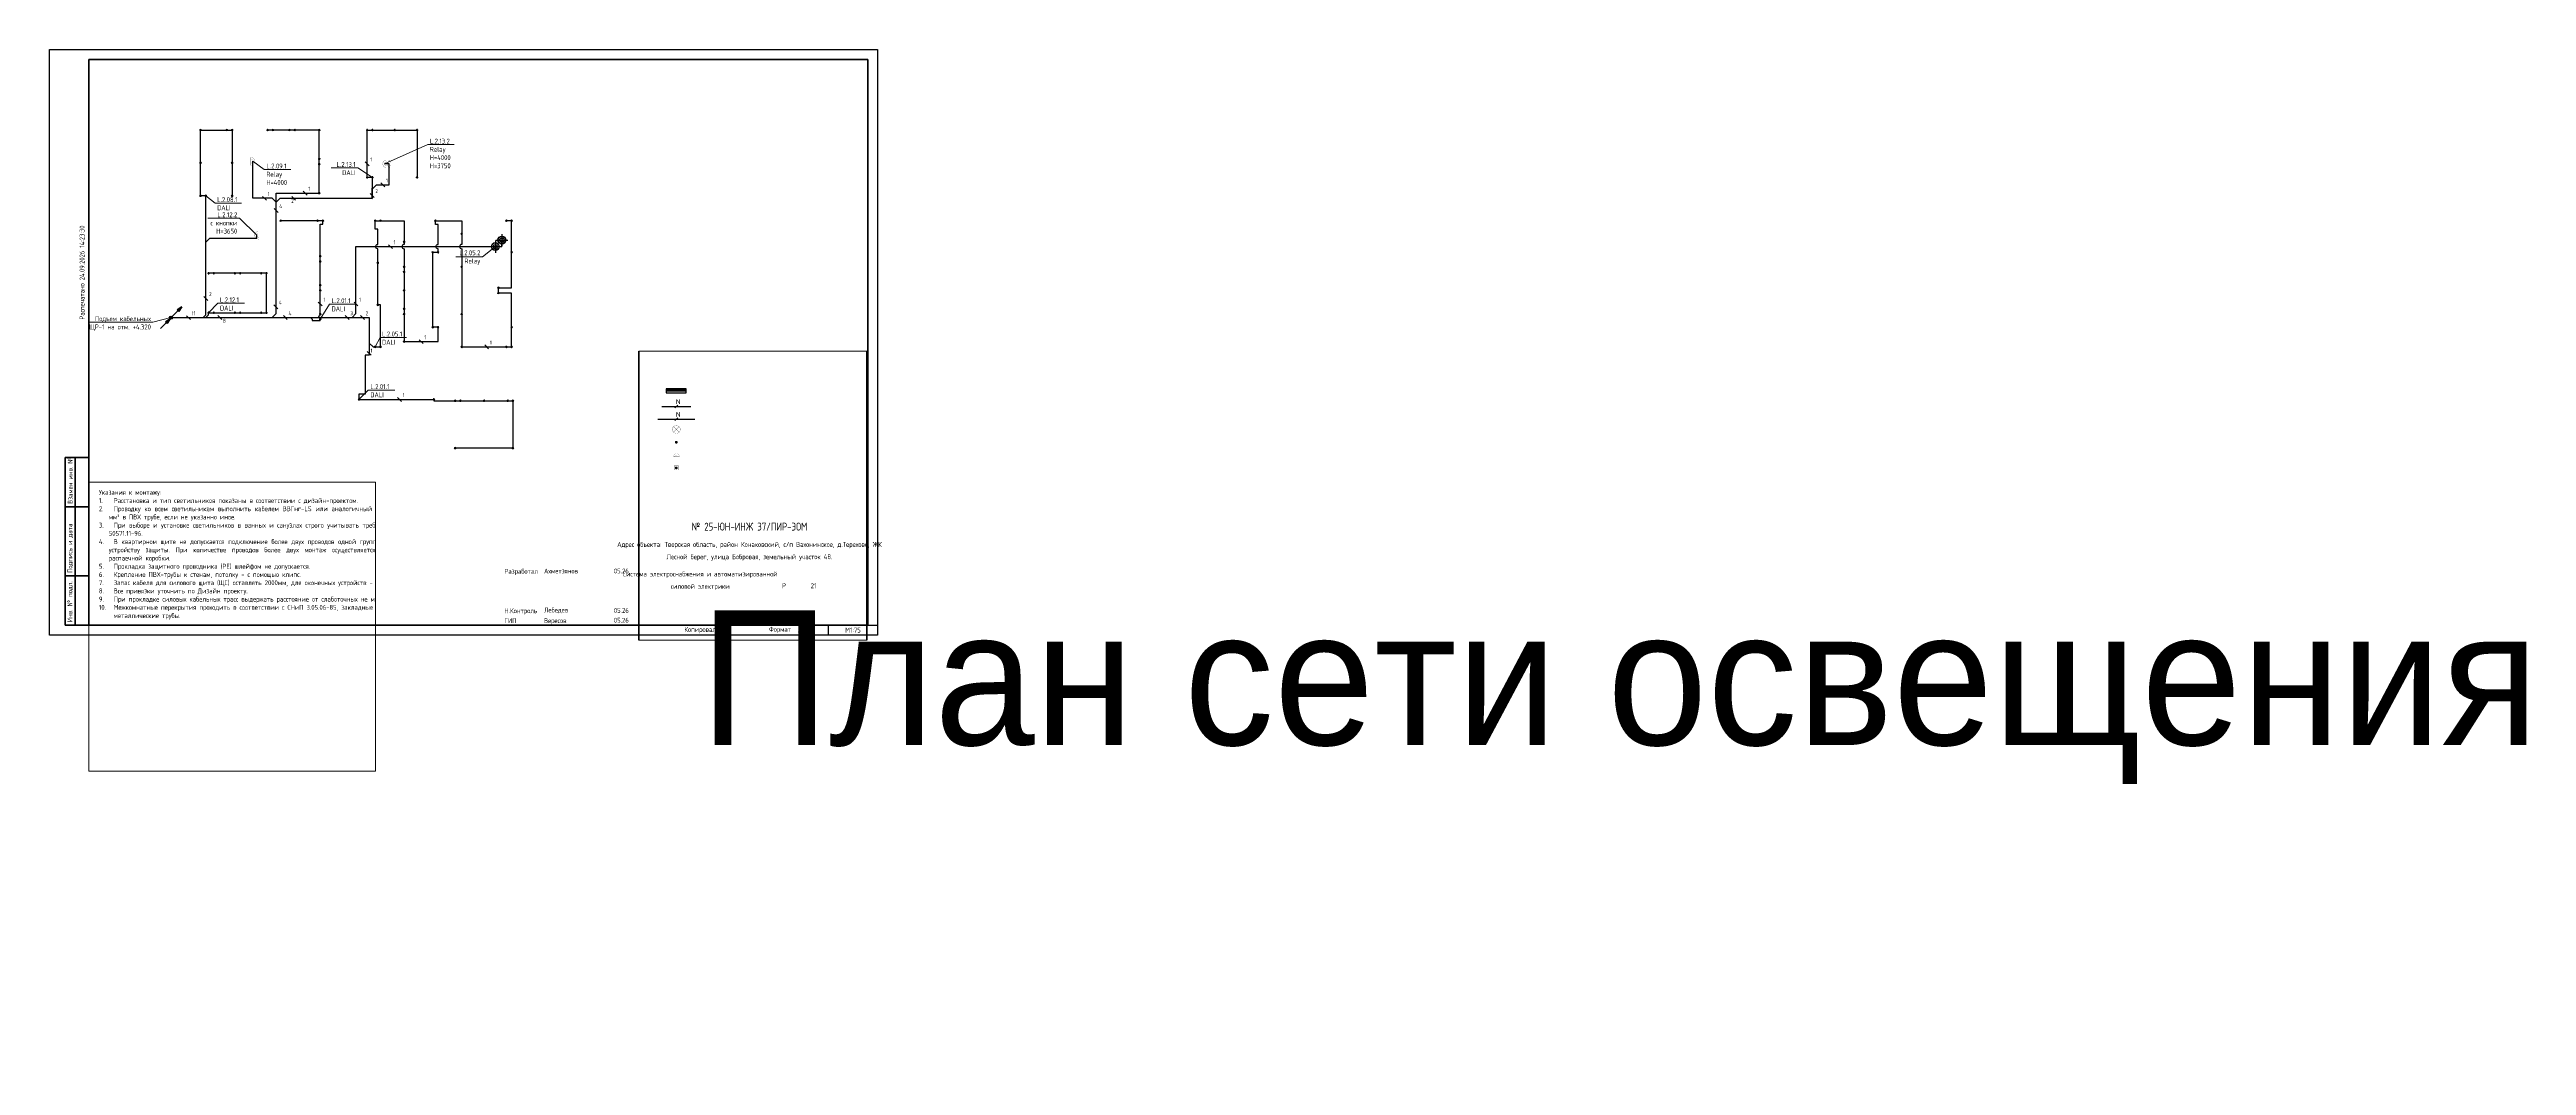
# Paper-space layout 'Свет (2)' of a CAD drawing. Header units: millimetres. Extents: x 0 to 1256, y -218 to 297.
# The model-space entities are those that its viewports show. They can reach past a viewport. Long polylines and large blocks are cut down to what shows.
import ezdxf
from ezdxf import colors
from ezdxf.entities.mleader import LeaderData, LeaderLine
from ezdxf.enums import TextEntityAlignment as Align
from ezdxf.math import Vec2, Vec3

# ---------------------------------------------------------------- set-up
doc = ezdxf.new("R2018")
doc.units = ezdxf.units.MM
doc.linetypes.add('JIS_02_0.7', pattern=[1.35, 0.75, -0.6])
doc.layers.add('0_UNC Defpoints ЭОМ', color=6, linetype='Continuous', plot=False)
for name, color, linetype in [('0_UNC_0 Щит', 1, 'Continuous'), ('0_UNC_10 Доп. Оборудование', 1, 'Continuous'), ('0_UNC_3 Свет. DALI. Оборудование', 1, 'Continuous'), ('0_UNC_3 Свет. Трассы', 1, 'Continuous'), ('0_Рамка', 7, 'Continuous')]:
    doc.layers.add(name, color=color, linetype=linetype)
doc.layers.add('0_UNC_3 Свет. Оборудование', color=7, linetype='Continuous', true_color=0x991b1e)
doc.layers.add('0_UNC_3.1 Свет. Оборудование', color=7, linetype='Continuous', true_color=0x991b1e)
doc.layers.add('light', color=7, linetype='Continuous', lineweight=25, true_color=0x8710d1)
doc.styles.get("Standard").update_dxf_attribs({"font": 'arial.ttf'})
doc.styles.add('Unecom', font='GOST2304A.ttf', dxfattribs={"height": 2.5})
doc.styles.add('Unecom 2', font='GOST2304A.ttf', dxfattribs={"height": 2})
doc.styles.add('СГЕНЕРИР_СТИЛЬ_1', font='')
doc.styles.add('СПДС', font='isocpeur.ttf', dxfattribs={"width": 0.8, "height": 2.5})
doc.styles.get('СГЕНЕРИР_СТИЛЬ_1').set_extended_font_data('Arial Кириллический')

# ---------------------------------------------------------------- blocks, each defined once
blk = doc.blocks.new('*U292')
at = {"lineweight": 60, "ltscale": 10}
for p, q in [((20, 292), (415, 292)), ((20, 5), (20, 292)), ((415, 292), (415, 5)), ((8, 90), (20, 90)), ((8, 5), (8, 90)), ((13, 90), (13, 5)), ((20, 90), (20, 5)), ((20, 90), (20, 5)), ((8, 65), (20, 65)), ((8, 30), (20, 30)), ((20, 5), (8, 5)), ((415, 5), (20, 5))]:
    blk.add_line(p, q, dxfattribs=at)
at = {"layer": '0_UNC Defpoints ЭОМ', "ltscale": 10}
blk.add_lwpolyline([(420, 0), (0, 0), (0, 297), (420, 297)], close=True, dxfattribs=at)
at = {"layer": '0_UNC Defpoints ЭОМ', "lineweight": 30}
blk.add_lwpolyline([(395, 5), (420, 5), (420, 0), (395, 0)], close=True, dxfattribs=at)
at = {"char_height": 2.5, "attachment_point": 4, "rotation": 90, "style": 'Unecom'}
for s, insert, width in [('{\\fGOST type A|b0|i1|c204|p34; }Взамен инв. №', (10.5, 65), 25), (' Подпись и дата', (10.5, 30), 35), (' Инв. № подл.', (10.5, 5), 24.419)]:
    blk.add_mtext(s, dxfattribs=dict(at, insert=insert, width=width))
at = {"style": 'Unecom'}
for s, insert, char_height, width, attachment_point, line_spacing_factor in [('№ 25-ЮН-ИНЖ 37/ПИР-ЭОМ', (355, 55), 4, 120, 5, 2), ('Адрес объекта: Тверская область, район Конаковский, с/п Вахонинское, д.Терехово, ЖК Лесной берег, улица Бобровая, земельный участок 48.', (355, 42.5), 2.5, 115, 5, 1.5), ('Разработал', (230.7, 32), 2.5, 20, 4, 2), ('Ахметзянов', (250.8, 32.5), 2.5, 19.921, 4, 2), ('05.26', (290, 32.5), 2.5, 10, 5, 2), ('Система электроснабжения и автоматизированной силовой электрики', (330, 27.5), 2.5, 70, 5, 1.5), ('Р', (372.5, 25), 2.5, 15, 5, 2), ('Н.Контроль', (230.7, 12), 2.5, 20, 4, 2), ('Лебедев', (250.8, 12.5), 2.5, 19.921, 4, 2), ('05.26', (290, 12.5), 2.5, 10, 5, 2), ('ГИП', (230.7, 7.3), 2.5, 20, 4, 2), ('Вересов', (250.8, 7), 2.5, 19.921, 4, 2), ('05.26', (290, 7.5), 2.5, 10, 5, 2)]:
    blk.add_mtext(s, dxfattribs=dict(at, insert=insert, char_height=char_height, width=width, attachment_point=attachment_point, line_spacing_factor=line_spacing_factor))
at = {"char_height": 2.5, "attachment_point": 4, "style": 'Unecom'}
for s, insert, width in [('Формат  ', (364.9, 2.6), 50), ('\\pi1; ', (250, -133.2), 20), ('\\pi1; ', (250, -133.2), 20), ('\\pxi0.4; ', (250, -133.2), 20), ('\\pi1; ', (512.5, -218.3), 20), ('\\pi1; ', (512.5, -218.3), 20), ('\\pxi0.4; ', (512.5, -218.3), 20)]:
    blk.add_mtext(s, dxfattribs=dict(at, insert=insert, width=width))
at = {"style": 'Unecom'}
blk.add_attdef('ЛИСТ_№', text='', height=2.5, dxfattribs=at).set_placement((387.5, 25), align=Align.MIDDLE_CENTER)
blk.add_attdef('КОЛ-ВО_ЛИСТОВ', text='', height=2.5, dxfattribs=at).set_placement((404.7, 23.7), align=Align.CENTER)
at = {"lineweight": 30, "flags": 104}
blk.add_attdef('ОПИСАНИЕ_ЛИСТА', text='', height=2.5, dxfattribs=at).set_placement((329.9, 12.5), align=Align.MIDDLE_CENTER)
at = {"style": 'Unecom', "flags": 8}
blk.add_attdef('ФОРМАТ_БУМАГИ', (379.4, 1.3), '', height=2.5, dxfattribs=at)
at = {"layer": '0_Рамка', "style": 'СПДС', "width": 0.8}
blk.add_text('Распечатано 24.09.2026 14:23:30', height=2.5, rotation=90, dxfattribs=at).set_placement((16.5, 160), align=Align.MIDDLE_LEFT)
at = {"layer": 'Defpoints', "insert": (330, 2.5), "char_height": 2.5, "width": 70, "attachment_point": 5, "style": 'Unecom'}
blk.add_mtext('Копировал', dxfattribs=at)
blk = doc.blocks.new('E_LAMP')
at = {"color": 0, "lineweight": 0, "const_width": 5}
for points in [[(0, 110, 1), (0, -110, 1)], [(0, 110, -1), (0, -110, -1)]]:
    blk.add_lwpolyline(points, format="xyb", dxfattribs=at)
for points in [[(78, 78), (-78, -78)], [(-78, 78), (78, -78)]]:
    blk.add_lwpolyline(points, dxfattribs=at)
blk = doc.blocks.new('E_BRA')
at = {"color": 0, "lineweight": 0, "const_width": 5}
for points in [[(0, -110, 0.414214), (-110, -220, 0.414214)], [(0, -165, 0.414214), (-55, -220, 0.414214)], [(0, -110, -0.414214), (110, -220, -0.414214)], [(0, -165, -0.414214), (55, -220, -0.414214)]]:
    blk.add_lwpolyline(points, format="xyb", dxfattribs=at)
blk.add_lwpolyline([(-110, -220), (110, -220)], dxfattribs=at)
blk = doc.blocks.new('E_LAMP_HALO')
at = {"lineweight": 0}
h = blk.add_hatch(dxfattribs=at)
h.set_pattern_fill('ANSI31', color=0, scale=100, angle=315, style=0)
h.set_pattern_definition([(0, (-112091.361, -24437.672), (4e-15, 12.5), [])])
edge = h.paths.add_edge_path()
edge.add_arc((0, 0), 55, 270, 450)
edge.add_arc((0, 0), 55, 90, 270)
at = {"color": 0, "lineweight": 0, "const_width": 5}
for points in [[(0, 55, 1), (0, -55, 1)], [(0, 55, -1), (0, -55, -1)]]:
    blk.add_lwpolyline(points, format="xyb", dxfattribs=at)
blk = doc.blocks.new('сауц')
at = {"color": 0, "lineweight": 0, "const_width": 10}
blk.add_lwpolyline([(935507, -92061), (935291, -92061), (935291, -92277), (935507, -92277), (935507, -92061)], dxfattribs=at)
at = {"color": 0, "lineweight": 0, "ltscale": 20, "xscale": -0.9818181817600895, "yscale": 0.9818181817600895, "zscale": 1.309090909013611, "rotation": 180}
blk.add_blockref('E_LAMP_HALO', (935399, -92169), dxfattribs=at)
blk = doc.blocks.new('_None')
blk = doc.blocks.new('*U422')
h = blk.add_hatch(color=0)
h.dxf.hatch_style = 1
h.paths.add_polyline_path([(-1, 0, 1), (1, 0, 1)])
h = blk.add_hatch(color=0)
h.dxf.hatch_style = 1
h.paths.add_polyline_path([(7.1, 7.1), (4, 5.1), (5.1, 4)])
h = blk.add_hatch(color=0)
h.dxf.hatch_style = 1
h.paths.add_polyline_path([(-0.7, -0.7), (-3.8, -2.7), (-2.7, -3.8)])
at = {"color": 0}
for p, q in [((0.7, 0.7), (7.1, 7.1)), ((7.1, 7.1), (4, 5.1)), ((4, 5.1), (5.1, 4)), ((7.1, 7.1), (5.1, 4)), ((-7.1, -7.1), (-0.7, -0.7)), ((-0.7, -0.7), (-3.8, -2.7)), ((-3.8, -2.7), (-2.7, -3.8)), ((-0.7, -0.7), (-2.7, -3.8))]:
    blk.add_line(p, q, dxfattribs=at)
blk.add_circle((0, 0), 1, dxfattribs=at)
blk = doc.blocks.new('243')
at = {"layer": 'light', "linetype": 'Continuous', "lineweight": 13}
h = blk.add_hatch(color=0, dxfattribs=at)
edge = h.paths.add_edge_path()
edge.add_line((381555, -188404), (381571, -188404))
edge.add_arc((381605, -188404), 33.8, 90, 180, ccw=False)
edge.add_line((381605, -188370), (381605, -188354))
edge.add_arc((381605, -188404), 50, 89.96723, 180.03277)
h = blk.add_hatch(color=0, dxfattribs=at)
edge = h.paths.add_edge_path()
edge.add_line((381605, -188454), (381605, -188438))
edge.add_arc((381605, -188404), 33.8, 180, 270, ccw=False)
edge.add_line((381571, -188404), (381555, -188404))
edge.add_arc((381605, -188404), 50, 179.96723, 270.03277)
h = blk.add_hatch(color=0, dxfattribs=at)
edge = h.paths.add_edge_path()
edge.add_line((381605, -188354), (381605, -188370))
edge.add_arc((381605, -188404), 33.8, 0, 90, ccw=False)
edge.add_line((381638, -188404), (381655, -188404))
edge.add_arc((381605, -188404), 50, 359.96723, 450.03277)
h = blk.add_hatch(color=0, dxfattribs=at)
edge = h.paths.add_edge_path()
edge.add_line((381655, -188404), (381638, -188404))
edge.add_arc((381605, -188404), 33.8, 270, 360, ccw=False)
edge.add_line((381605, -188438), (381605, -188454))
edge.add_arc((381605, -188404), 50, 269.96723, 360.03277)
at = {"layer": 'light', "color": 0, "lineweight": 15, "flags": 128}
for points in [[(381555, -188404), (381520, -188404)], [(381605, -188404), (381571, -188404)], [(381605, -188354), (381605, -188319)], [(381605, -188404), (381605, -188370)], [(381605, -188404), (381638, -188404)], [(381605, -188404), (381605, -188438)], [(381605, -188454), (381605, -188489)], [(381655, -188404), (381690, -188404)]]:
    blk.add_lwpolyline(points, dxfattribs=at)
at = {"layer": 'light', "color": 0, "lineweight": 15}
for radius in [85, 50, 33.8]:
    blk.add_circle((381605, -188404), radius, dxfattribs=at)
blk = doc.blocks.new('подвесной светильник над обеденным столом')
for points in [[(-230, 0), (230, 0)], [(-230, 0), (230, 0)], [(0, 230), (0, 0)], [(0, 230), (0, 0)], [(0, 0), (0, -230)], [(0, 0), (0, -230)]]:
    blk.add_lwpolyline(points)
for radius in [150, 139, 80, 12.5, 10.5]:
    blk.add_circle((0, 0), radius)
at = {"ltscale": 100}
blk.add_circle((0, 0), 22.7, dxfattribs=at)
blk = doc.blocks.new('встраиваемый светодиодный светильник CENTERSVET')
at = {"lineweight": 15}
h = blk.add_hatch(color=0, dxfattribs=at)
edge = h.paths.add_edge_path()
edge.add_line((0, 24), (0, 16))
edge.add_arc((0, 0), 16, 450, 540)
edge.add_line((-16, 0), (-24, 0))
edge.add_arc((0, 0), 23.6, 89.96723, 180.03277, ccw=False)
h = blk.add_hatch(color=0, dxfattribs=at)
edge = h.paths.add_edge_path()
edge.add_line((-24, 0), (-16, 0))
edge.add_arc((0, 0), 16, 180, 270)
edge.add_line((0, -16), (0, -24))
edge.add_arc((0, 0), 23.6, 179.96723, 270.03277, ccw=False)
h = blk.add_hatch(color=0, dxfattribs=at)
edge = h.paths.add_edge_path()
edge.add_line((24, 0), (16, 0))
edge.add_arc((0, 0), 16, 360, 450)
edge.add_line((0, 16), (0, 24))
edge.add_arc((0, 0), 23.6, 359.96723, 450.03277, ccw=False)
h = blk.add_hatch(color=0, dxfattribs=at)
edge = h.paths.add_edge_path()
edge.add_line((0, -24), (0, -16))
edge.add_arc((0, 0), 16, 270, 360)
edge.add_line((16, 0), (24, 0))
edge.add_arc((0, 0), 23.6, 269.96723, 360.03277, ccw=False)
at = {"color": 0, "lineweight": 15}
blk.add_line((43, 0), (-43, 0), dxfattribs=at)
for radius in [23.6, 16]:
    blk.add_circle((0, 0), radius, dxfattribs=at)
at = {"layer": 'light', "color": 0, "lineweight": 15}
blk.add_line((0, 43), (0, -43), dxfattribs=at)
blk = doc.blocks.new('ELTOOL_CABLE_TICK_ANNO_150_1p4_0p8_0p6')
at = {"linetype": 'ByBlock'}
blk.add_line((-74, 74), (74, -74), dxfattribs=at)
at = {"style": 'Unecom'}
blk.add_attdef('COUNT', (120, 90), '', height=150, dxfattribs=at)

msp = doc.modelspace()

# ---------------------------------------------------------------- hatches: boundary and pattern name
at = {"layer": '0_UNC_0 Щит'}
h = msp.add_hatch(color=1, dxfattribs=at)
h.dxf.hatch_style = 1
h.paths.add_polyline_path([(-209799, 24317), (-209799, 24419), (-210813, 24419), (-210813, 24317)])

# ---------------------------------------------------------------- linework, layer by layer
at = {"ltscale": 10}
for points in [[(-212203, 26334), (-215071, 26334), (-215071, 40988), (-212203, 40988)], [(-212203, 40988), (-200647, 40988), (-200647, 26334), (-212203, 26334)], [(-200647, 40988), (-186103, 40988), (-186103, 26334), (-200647, 26334)], [(-212203, 11679), (-215071, 11679), (-215071, 26334), (-212203, 26334)], [(-212203, 26334), (-200647, 26334), (-200647, 11679), (-212203, 11679)], [(-200647, 26334), (-186103, 26334), (-186103, 11679), (-200647, 11679)], [(-186103, 26334), (-171559, 26334), (-171559, 11679), (-186103, 11679)], [(-212203, -2975), (-215071, -2975), (-215071, 11679), (-212203, 11679)], [(-212203, 11679), (-200647, 11679), (-200647, -2975), (-212203, -2975)], [(-200647, 11679), (-186103, 11679), (-186103, -2975), (-200647, -2975)]]:
    msp.add_lwpolyline(points, close=True, dxfattribs=at)
at = {"layer": '0_UNC_0 Щит', "color": 1}
for points in [[(-210813, 24419), (-210813, 24216), (-209799, 24216), (-209799, 24419), (-210813, 24419)], [(-210813, 24317), (-209799, 24317)]]:
    msp.add_lwpolyline(points, dxfattribs=at)
at = {"layer": '0_UNC_3 Свет. Оборудование'}
for points in [[(-210376, 23462), (-210235, 23603)], [(-211037, 23533), (-209574, 23533)]]:
    msp.add_lwpolyline(points, dxfattribs=at)
at = {"layer": '0_UNC_3 Свет. Трассы', "linetype": 'JIS_02_0.7', "ltscale": 2}
msp.add_lwpolyline([(-211240, 22883), (-209372, 22883)], dxfattribs=at)
at = {"layer": '0_UNC_3 Свет. Трассы'}
for points in [[(-210376, 22812), (-210235, 22953)], [(112121, 11703), (115972, 11703), (116122, 11853), (116122, 16437), (117761, 16437), (117761, 18837), (115801, 18837)], [(112121, 11703), (115972, 11703), (116122, 11853), (116122, 16090), (116272, 16240), (119778, 16233), (119785, 17037), (119585, 17037), (119585, 18837), (121485, 18837), (121485, 17037)], [(112127, 11701), (113348, 11701), (113448, 11801), (113448, 16337), (113248, 16337), (113248, 18837), (114448, 18837), (114448, 16337)], [(112121, 11703), (115972, 11703), (116122, 11853), (116122, 16090), (115972, 16240), (115234, 16240), (115234, 17652)], [(112121, 11703), (115972, 11703), (116122, 11853), (116122, 16090), (116272, 16240), (119785, 16240), (119785, 16600), (119935, 16750), (120421, 16750), (120421, 17552), (120251, 17552)], [(112121, 11703), (119009, 11703), (119159, 11853), (119159, 14402), (124711, 14402), (124711, 14652)], [(112127, 11701), (113348, 11701), (113448, 11801), (113448, 14568), (113598, 14718), (115386, 14718), (115386, 14836)], [(112127, 11701), (113455, 11701), (113555, 11801), (113555, 11887), (115755, 11887), (115755, 13387), (113555, 13387)], [(112121, 11703), (119660, 11703), (119660, 10273), (119509, 10273), (119509, 8793), (119275, 8793), (119275, 8587), (119509, 8587), (122125, 8587), (122125, 8537), (125131, 8537), (125131, 6737), (122931, 6737)]]:
    msp.add_lwpolyline(points, dxfattribs=at)
for points in [[(112121, 11703), (119660, 11703), (119660, 10731), (119810, 10587), (119891, 10587), (120091, 10587), (120091, 12187), (119991, 12187), (119991, 14317, -0.941176), (119991, 14487), (119991, 15069), (119891, 15069), (119891, 15387), (120991, 15387), (120991, 14487, 0.941176), (120991, 14317), (120991, 10787), (122281, 10787), (122281, 11337), (122081, 11337), (122081, 14187), (122281, 14187), (122281, 14317, -0.941176), (122281, 14487), (122281, 15238), (122181, 15238), (122181, 15387), (123181, 15387), (123181, 14487, 0.941176), (123181, 14317), (123181, 10587), (125081, 10587), (125081, 12637), (124581, 12637), (124581, 12837), (125081, 12837), (125081, 15387), (124881, 15387)], [(112121, 11703), (117429, 11703), (117496, 11637), (117496, 11593), (117801, 11593), (117801, 11669, -0.854807), (117801, 11788), (117801, 15257), (117901, 15257), (117901, 15387), (116301, 15387)]]:
    msp.add_lwpolyline(points, format="xyb", dxfattribs=at)

# ---------------------------------------------------------------- block references
at = {"layer": '0_UNC_3 Свет. DALI. Оборудование', "yscale": 0.3783174235328745, "zscale": 0.3783174235328745}
for p, xscale, rotation in [((184525, -125531), -0.3783174235328745, 270), ((184525, -125531), -0.3783174235328745, 270), ((-30119, -52440), -0.3783174235328745, 180), ((-29919, -52440), -0.3783174235328745, 180), ((46484, 163205), -0.3783174235328745, 90), ((46484, 163205), -0.3783174235328745, 90), ((184525, -126781), -0.3783174235328745, 270), ((184525, -126781), -0.3783174235328745, 270), ((-29919, -53690), -0.3783174235328745, 180), ((46484, 162105), -0.3783174235328745, 90), ((46484, 162105), -0.3783174235328745, 90), ((46484, 161905), -0.3783174235328745, 90), ((43172, 160705), -0.3783174235328745, 90), ((43172, 160705), -0.3783174235328745, 90), ((46484, -127931), 0.3783174235328745, 90.00000000000001), ((46484, -127931), 0.3783174235328745, 90.00000000000001), ((45024, 159755), -0.3783174235328745, 90), ((46424, 159755), -0.3783174235328745, 90), ((46624, 159755), -0.3783174235328745, 90), ((48614, 159755), -0.3783174235328745, 90), ((48814, 159755), -0.3783174235328745, 90), ((50904, 159755), -0.3783174235328745, 90), ((53604, 159755), -0.3783174235328745, 90), ((53804, 159755), -0.3783174235328745, 90), ((49714, 158955), -0.3783174235328745, 90), ((51904, -129481), 0.3783174235328745, 90.00000000000001), ((53804, 158555), -0.3783174235328745, 90), ((46524, 158405), -0.3783174235328745, 90), ((46524, 158405), -0.3783174235328745, 90), ((46524, 158205), -0.3783174235328745, 90), ((48714, 158155), -0.3783174235328745, 90), ((49714, -130731), 0.3783174235328745, 90.00000000000001), ((49714, -130931), 0.3783174235328745, 90.00000000000001), ((51904, -130731), 0.3783174235328745, 90.00000000000001), ((46524, 157305), -0.3783174235328745, 90), ((46524, 157105), -0.3783174235328745, 90), ((49714, 157105), -0.3783174235328745, 90), ((46524, 156205), -0.3783174235328745, 90), ((46524, 156005), -0.3783174235328745, 90), ((48714, 156555), -0.3783174235328745, 90), ((49714, 156405), -0.3783174235328745, 90), ((49714, 156205), -0.3783174235328745, 90), ((51904, 156205), -0.3783174235328745, 90), ((53804, 155705), -0.3783174235328745, 90), ((48614, 154955), -0.3783174235328745, 90), ((48814, 154955), -0.3783174235328745, 90), ((49714, -133581), 0.3783174235328745, 90.00000000000001), ((51904, 154955), -0.3783174235328745, 90), ((53604, 154955), -0.3783174235328745, 90), ((53804, 154955), -0.3783174235328745, 90), ((47999, 152955), -0.3783174235328745, 90), ((50849, 152955), -0.3783174235328745, 90), ((268398, -62740), 0.3783174235328745, 180), ((269298, -62740), 0.3783174235328745, 180), ((269498, -62740), 0.3783174235328745, 180), ((-21437, -64540), -0.3783174235328745, 180), ((269498, -64540), 0.3783174235328745, 180)]:
    msp.add_blockref('243', p, dxfattribs=dict(at, xscale=xscale, rotation=rotation))
at = {"layer": '0_UNC_3 Свет. DALI. Оборудование', "xscale": -0.3783174235328745, "yscale": 0.3783174235328745, "zscale": 0.3783174235328745}
for p in [(260168, 90113), (260368, 90113), (260998, 90113), (261198, 90113), (257616, 87613), (257816, 87613), (266448, 85463), (266648, 85463), (268948, 84113), (268948, 83913), (266448, 82613), (266648, 82613), (267298, 79813), (267498, 79813)]:
    msp.add_blockref('243', p, dxfattribs=at)
at = {"layer": '0_UNC_3 Свет. DALI. Оборудование'}
for p in [(119585, 18837), (119785, 18837), (120635, 18837), (121485, 18837), (119585, 17037), (119785, 17037), (121485, 17037), (113555, 13387), (113755, 13387), (114555, 13387), (114755, 13387), (115555, 13387), (115755, 13387), (113555, 11887), (113755, 11887), (114555, 11887), (114755, 11887), (115555, 11887), (115755, 11887)]:
    msp.add_blockref('встраиваемый светодиодный светильник CENTERSVET', p, dxfattribs=at)
at = {"layer": '0_UNC_3 Свет. Оборудование'}
for p in [(124461, 14402), (124711, 14652)]:
    msp.add_blockref('подвесной светильник над обеденным столом', p, dxfattribs=at)
at = {"layer": '0_UNC_3 Свет. Оборудование', "xscale": 57.47997878160869, "yscale": 57.47997878160869, "zscale": 57.47997878160869}
msp.add_blockref('*U422', (112127, 11701), dxfattribs=at)
at = {"layer": '0_UNC_3 Свет. Трассы'}
for p, values in [((119585, 17551), {'COUNT': '1'}), ((120178, 16750), {'COUNT': '1'}), ((115682, 16240), {'COUNT': '1'}), ((116122, 15778), {'COUNT': '4'}), ((117227, 16437), {'COUNT': '1'}), ((119779, 16347), {'COUNT': '2'}), ((120470, 14402), {'COUNT': '1'}), ((113448, 12428), {'COUNT': '2'}), ((116110, 12110), {'COUNT': '4'}), ((117801, 12221), {'COUNT': '1'}), ((119159, 12221), {'COUNT': '1'}), ((112791, 11701), {'COUNT': '11'}), ((116474, 11703), {'COUNT': '4'}), ((118822, 11703), {'COUNT': '3'}), ((119412, 11703), {'COUNT': '2'}), ((121636, 10787), {'COUNT': '1'}), ((124131, 10587), {'COUNT': '1'}), ((120817, 8587), {'COUNT': '1'})]:
    msp.add_blockref('ELTOOL_CABLE_TICK_ANNO_150_1p4_0p8_0p6', p, dxfattribs=at).add_auto_attribs(values)
ref = msp.add_blockref('ELTOOL_CABLE_TICK_ANNO_150_1p4_0p8_0p6', (116790, 16239), dxfattribs=at)
ref.add_attrib('COUNT', '2', (116696, 16067), dxfattribs={"layer": '0', "height": 150, "style": 'Unecom'})
ref = msp.add_blockref('ELTOOL_CABLE_TICK_ANNO_150_1p4_0p8_0p6', (113980, 11703), dxfattribs=at)
ref.add_attrib('COUNT', '8', (114100, 11505), dxfattribs={"layer": '0', "height": 150, "style": 'Unecom'})
ref = msp.add_blockref('ELTOOL_CABLE_TICK_ANNO_150_1p4_0p8_0p6', (119660, 10343), dxfattribs=at)
ref.add_attrib('COUNT', '1', (119713, 10371), dxfattribs={"layer": '0', "height": 150, "style": 'Unecom'})
at = {"layer": '0_UNC_3.1 Свет. Оборудование', "color": 244, "ltscale": 20, "true_color": 0x991b1e, "xscale": 1.799999999867304, "yscale": 1.799999999867304, "zscale": 1.799999999867304}
msp.add_blockref('E_LAMP', (-210306, 22367), dxfattribs=at)
at = {"layer": '0_UNC_3.1 Свет. Оборудование', "color": 244, "ltscale": 20, "true_color": 0x991b1e}
for name, p, xscale, yscale, zscale, rotation in [('E_LAMP_HALO', (-210306, 21717), -0.9818181817600895, 0.9818181817600895, 1.309090909013611, 180), ('E_BRA', (-210306, 21290), 1.35, 1.35, 1.35, 359.9584518883088), ('E_BRA', (115457, 17652), 1.35, 1.35, 1.35, 269.9584518883088), ('E_BRA', (120028, 17552), 1.35, 1.35, 1.35, 89.95845188830882), ('E_BRA', (120198, 17552), 1.35, 1.35, 1.35, 89.95845188830882), ('E_BRA', (115163, 14836), 1.35, 1.35, 1.35, 89.95845188830876)]:
    msp.add_blockref(name, p, dxfattribs=dict(at, xscale=xscale, yscale=yscale, zscale=zscale, rotation=rotation))
at = {"layer": '0_UNC_3.1 Свет. Оборудование', "color": 244, "true_color": 0x991b1e}
msp.add_blockref('сауц', (-1145705, 112586), dxfattribs=at)

# ---------------------------------------------------------------- texts
at = {"insert": (-200140, 25942), "char_height": 250, "width": 13510.6, "attachment_point": 1, "style": 'Unecom'}
msp.add_mtext('\\pxi-3,l3,sm1,t3;Указания к монтажу:{\\C0;\\P\\pi-2,l2,qj;1.^IРасстановка и тип светильников показаны в соответствии с дизайн-проектом.\\P\\C7;2.^IПроводку ко всем светильникам выполнить кабелем ВВГнг-LS или аналогичный сечением 3x1,5 мм² в ПВХ трубе, если не указанно иное.\\P3.^IПри выборе и установке светильников в ванных и санузлах строго учитывать требования ГОСТ Р 50571.11-96.\\P4.^IВ квартирном щите не допускается подключение более двух проводов одной групповой линии к устройству защиты. При количестве проводов более двух монтаж осуществляется при помощи распаечной коробки.\\P\\C0;5.^IПрокладка защитного проводника (PE) шлейфом не допускается.\\P6.^IКрепление ПВХ-трубы к стенам, потолку - с помощью клипс.\\P7.^IЗапас кабеля для силового щита (ЩС) оставлять 2000мм, для оконечных устройств - 1000мм.\\P8.^IВсе привязки уточнить по Дизайн проекту.\\P}9.^IПри прокладке силовых кабельных трасс выдержать расстояние от слаботочных не менее 150мм;\\P10.^IМежкомнатные перекрытия проходить в соответствии с СНиП 3.05.06-85, закладные использовать металлические трубы. ', dxfattribs=at)
at = {"layer": '0_UNC_3 Свет. Трассы', "char_height": 250, "width": 1354, "attachment_point": 5, "style": 'СГЕНЕРИР_СТИЛЬ_1'}
for insert in [(-209651, 23775), (-209651, 23125)]:
    msp.add_mtext('\\pxql;{\\fISOCPEUR|b0|i0|c204|p34;N}', dxfattribs=dict(at, insert=insert))

# ---------------------------------------------------------------- leaders
at = {"layer": '0_UNC_10 Доп. Оборудование', "ltscale": 2}
ml = msp.add_multileader_mtext('Standard', dxfattribs=at)
ml.set_content('{\\C0;В.1.02.1(В1)\\P1хВВГнг(А)-LS 3х1.5}', color=7, style='Unecom')
ml.set_leader_properties(color=7, linetype='ByLayer', lineweight=13)
ml.set_arrow_properties(name='NONE')
ml.build(insert=Vec2(0, 0))
ml.multileader.update_dxf_attribs({"has_dogleg": 0, "text_left_attachment_type": 6, "text_right_attachment_type": 6, "text_bottom_attachment_type": 10, "arrow_head_size": 100, "scale": 100})
ctx = ml.context
ctx.base_point, ctx.scale, ctx.char_height, ctx.arrow_head_size, ctx.plane_origin = Vec3(1122, 10746), 100, 180, 100, Vec3(-1343, 14165)
ctx.left_attachment, ctx.right_attachment, ctx.top_attachment, ctx.text_align_type = 6, 6, 10, 2
notes = []
notes.append((ctx, [(1, (1, 1, 0), (2861, 10746), (-1, 0), 8, [(0, [(3249, 11777)], 0, [])])]))
ctx.mtext.insert, ctx.mtext.width, ctx.mtext.alignment, ctx.mtext.flow_direction = Vec3(2851, 10962), 2076.73, 3, 5
at = {"layer": '0_UNC_3 Свет. Оборудование'}
ml = msp.add_multileader_mtext('Standard', dxfattribs=at)
ml.set_content('L.2.13.2\\PRelay\\PH=4000\\PH=3750', color=7, style='Unecom 2')
ml.set_leader_properties(color=7, linetype='ByLayer', lineweight=13)
ml.set_arrow_properties(name='NONE')
ml.build(insert=Vec2(0, 0))
ml.multileader.update_dxf_attribs({"text_left_attachment_type": 6, "text_right_attachment_type": 6, "text_bottom_attachment_type": 10, "dogleg_length": 0.0532, "arrow_head_size": 0, "scale": 75})
ctx = ml.context
ctx.base_point, ctx.scale, ctx.char_height, ctx.arrow_head_size, ctx.landing_gap_size, ctx.plane_origin = Vec3(121894, 18283), 75, 187.5, 0, 75, Vec3(120140, 19262)
ctx.left_attachment, ctx.right_attachment, ctx.top_attachment = 6, 6, 10
notes.append((ctx, [(1, (1, 1, 0), (121890, 18283), (1, 0), 3.99, [(0, [(120421, 17552), (120251, 17552)], 0, [])])]))
ctx.mtext.insert, ctx.mtext.width, ctx.mtext.defined_height, ctx.mtext.flow_direction = Vec3(121969, 18508), 1395.96, 30.5, 5
ml = msp.add_multileader_mtext('Standard', dxfattribs=at)
ml.set_content('L.2.13.1\\PDALI', color=7, style='Unecom 2')
ml.set_leader_properties(color=7, linetype='ByLayer', lineweight=13)
ml.set_arrow_properties(name='NONE')
ml.build(insert=Vec2(0, 0))
ml.multileader.update_dxf_attribs({"text_left_attachment_type": 6, "text_right_attachment_type": 6, "text_bottom_attachment_type": 10, "dogleg_length": 0.0532, "arrow_head_size": 0, "scale": 75})
ctx = ml.context
ctx.base_point, ctx.scale, ctx.char_height, ctx.arrow_head_size, ctx.landing_gap_size, ctx.plane_origin = Vec3(118483, 17396), 75, 187.5, 0, 75, Vec3(120964, 18510)
ctx.left_attachment, ctx.right_attachment, ctx.top_attachment, ctx.text_align_type = 6, 6, 10, 2
notes.append((ctx, [(0, (1, 1, 0), (119227, 17396), (-1, 0), 3.99, [(1, [(119785, 17037)], 0, [])])]))
ctx.mtext.insert, ctx.mtext.width, ctx.mtext.defined_height, ctx.mtext.alignment, ctx.mtext.flow_direction = Vec3(119148, 17621), 1036.82, 94, 3, 5
ml = msp.add_multileader_mtext('Standard', dxfattribs=at)
ml.set_content('L.2.09.1\\PRelay\\PH=4000', color=7, style='Unecom 2')
ml.set_leader_properties(color=7, linetype='ByLayer', lineweight=13)
ml.set_arrow_properties(name='NONE')
ml.build(insert=Vec2(0, 0))
ml.multileader.update_dxf_attribs({"text_left_attachment_type": 6, "text_right_attachment_type": 6, "text_bottom_attachment_type": 10, "dogleg_length": 0.0532, "arrow_head_size": 0, "scale": 75})
ctx = ml.context
ctx.base_point, ctx.scale, ctx.char_height, ctx.arrow_head_size, ctx.landing_gap_size, ctx.plane_origin = Vec3(115676, 17337), 75, 187.5, 0, 75, Vec3(116716, 18316)
ctx.left_attachment, ctx.right_attachment, ctx.top_attachment = 6, 6, 10
notes.append((ctx, [(1, (1, 1, 0), (115672, 17337), (1, 0), 3.99, [(1, [(115234, 17652)], 0, [])])]))
ctx.mtext.insert, ctx.mtext.width, ctx.mtext.defined_height, ctx.mtext.flow_direction = Vec3(115751, 17562), 1395.96, 30.5, 5
ml = msp.add_multileader_mtext('Standard', dxfattribs=at)
ml.set_content('L.2.08.1\\PDALI', color=7, style='Unecom 2')
ml.set_leader_properties(color=7, linetype='ByLayer', lineweight=13)
ml.set_arrow_properties(name='NONE')
ml.build(insert=Vec2(0, 0))
ml.multileader.update_dxf_attribs({"text_left_attachment_type": 6, "text_right_attachment_type": 6, "text_bottom_attachment_type": 10, "dogleg_length": 0.0532, "arrow_head_size": 0, "scale": 75})
ctx = ml.context
ctx.base_point, ctx.scale, ctx.char_height, ctx.arrow_head_size, ctx.landing_gap_size, ctx.plane_origin = Vec3(113805, 16060), 75, 187.5, 0, 75, Vec3(114627, 17810)
ctx.left_attachment, ctx.right_attachment, ctx.top_attachment = 6, 6, 10
notes.append((ctx, [(1, (1, 1, 0), (113801, 16060), (1, 0), 3.99, [(1, [(113448, 16337)], 0, [])])]))
ctx.mtext.insert, ctx.mtext.width, ctx.mtext.defined_height, ctx.mtext.flow_direction = Vec3(113880, 16285), 1036.82, 94, 5
ml = msp.add_multileader_mtext('Standard', dxfattribs=at)
ml.set_content('L.2.12.2\\Pс кнопки\\PH=3650', color=7, style='Unecom 2')
ml.set_leader_properties(color=7, linetype='ByLayer', lineweight=13)
ml.set_arrow_properties(name='NONE')
ml.build(insert=Vec2(0, 0))
ml.multileader.update_dxf_attribs({"text_left_attachment_type": 6, "text_right_attachment_type": 6, "text_bottom_attachment_type": 10, "dogleg_length": 0.0532, "arrow_head_size": 0, "scale": 75})
ctx = ml.context
ctx.base_point, ctx.scale, ctx.char_height, ctx.arrow_head_size, ctx.landing_gap_size, ctx.plane_origin = Vec3(113770, 15484), 75, 187.5, 0, 75, Vec3(115229, 16569)
ctx.left_attachment, ctx.right_attachment, ctx.top_attachment, ctx.text_align_type = 6, 6, 10, 2
notes.append((ctx, [(0, (1, 1, 0), (114724, 15484), (-1, 0), 3.99, [(1, [(115386, 14836)], 0, [])])]))
ctx.mtext.insert, ctx.mtext.width, ctx.mtext.defined_height, ctx.mtext.alignment, ctx.mtext.flow_direction = Vec3(114645, 15709), 1395.96, 30.5, 3, 5
ml = msp.add_multileader_mtext('Standard', dxfattribs=at)
ml.set_content('L.2.05.2\\PRelay', color=7, style='Unecom 2')
ml.set_leader_properties(color=7, linetype='ByLayer', lineweight=13)
ml.set_arrow_properties(name='NONE')
ml.build(insert=Vec2(0, 0))
ml.multileader.update_dxf_attribs({"text_left_attachment_type": 6, "text_right_attachment_type": 6, "text_bottom_attachment_type": 10, "dogleg_length": 0.0532, "arrow_head_size": 0, "scale": 75})
ctx = ml.context
ctx.base_point, ctx.scale, ctx.char_height, ctx.arrow_head_size, ctx.landing_gap_size, ctx.plane_origin = Vec3(123146, 14020), 75, 187.5, 0, 75, Vec3(124369, 15134)
ctx.left_attachment, ctx.right_attachment, ctx.top_attachment, ctx.text_align_type = 6, 6, 10, 2
notes.append((ctx, [(0, (1, 1, 0), (123972, 14020), (-1, 0), 3.99, [(1, [(124461, 14402)], 0, [])])]))
ctx.mtext.insert, ctx.mtext.width, ctx.mtext.defined_height, ctx.mtext.alignment, ctx.mtext.flow_direction = Vec3(123893, 14261), 1036.82, 94, 3, 5
ml = msp.add_multileader_mtext('Standard', dxfattribs=at)
ml.set_content('L.2.12.1\\PDALI', color=7, style='Unecom 2')
ml.set_leader_properties(color=7, linetype='ByLayer', lineweight=13)
ml.set_arrow_properties(name='NONE')
ml.build(insert=Vec2(0, 0))
ml.multileader.update_dxf_attribs({"text_left_attachment_type": 6, "text_right_attachment_type": 6, "text_bottom_attachment_type": 10, "dogleg_length": 0.0532, "arrow_head_size": 0, "scale": 75})
ctx = ml.context
ctx.base_point, ctx.scale, ctx.char_height, ctx.arrow_head_size, ctx.landing_gap_size, ctx.plane_origin = Vec3(113912, 12246), 75, 187.5, 0, 75, Vec3(114734, 13360)
ctx.left_attachment, ctx.right_attachment, ctx.top_attachment = 6, 6, 10
notes.append((ctx, [(1, (1, 1, 0), (113908, 12246), (1, 0), 3.99, [(1, [(113555, 11887)], 0, [])])]))
ctx.mtext.insert, ctx.mtext.width, ctx.mtext.defined_height, ctx.mtext.flow_direction = Vec3(113987, 12471), 1036.82, 94, 5
ml = msp.add_multileader_mtext('Standard', dxfattribs=at)
ml.set_content('L.2.01.1\\PDALI', color=7, style='Unecom 2')
ml.set_leader_properties(color=7, linetype='ByLayer', lineweight=13)
ml.set_arrow_properties(name='NONE')
ml.build(insert=Vec2(0, 0))
ml.multileader.update_dxf_attribs({"text_left_attachment_type": 6, "text_right_attachment_type": 6, "text_bottom_attachment_type": 10, "dogleg_length": 0.0532, "arrow_head_size": 0, "scale": 75})
ctx = ml.context
ctx.base_point, ctx.scale, ctx.char_height, ctx.arrow_head_size, ctx.landing_gap_size, ctx.plane_origin = Vec3(118157, 12215), 75, 187.5, 0, 75, Vec3(118980, 13110)
ctx.left_attachment, ctx.right_attachment, ctx.top_attachment = 6, 6, 10
notes.append((ctx, [(1, (1, 1, 0), (118154, 12215), (1, 0), 3.99, [(1, [(117801, 11637)], 0, [])])]))
ctx.mtext.insert, ctx.mtext.width, ctx.mtext.defined_height, ctx.mtext.flow_direction = Vec3(118232, 12440), 1036.82, 94, 5
ml = msp.add_multileader_mtext('Standard', dxfattribs=at)
ml.set_content('Подъем кабельных\\P линий от ЩР-1 на отм. +4.320', color=7, style='Unecom 2')
ml.set_leader_properties(color=7, linetype='ByLayer', lineweight=13)
ml.set_arrow_properties(name='NONE')
ml.build(insert=Vec2(0, 0))
ml.multileader.update_dxf_attribs({"text_left_attachment_type": 6, "text_right_attachment_type": 6, "text_bottom_attachment_type": 10, "dogleg_length": 0.0532, "arrow_head_size": 0, "scale": 75})
ctx = ml.context
ctx.base_point, ctx.scale, ctx.char_height, ctx.arrow_head_size, ctx.landing_gap_size, ctx.plane_origin = Vec3(110057, 11529), 75, 187.5, 0, 75, Vec3(111175, 12286)
ctx.left_attachment, ctx.right_attachment, ctx.top_attachment, ctx.text_align_type = 6, 6, 10, 2
notes.append((ctx, [(0, (1, 1, 0), (111439, 11529), (-1, 0), 3.99, [(1, [(112121, 11703)], 0, [])])]))
ctx.mtext.insert, ctx.mtext.width, ctx.mtext.defined_height, ctx.mtext.alignment, ctx.mtext.flow_direction = Vec3(111360, 11754), 1395.96, 30.5, 3, 5
ml = msp.add_multileader_mtext('Standard', dxfattribs=at)
ml.set_content('L.2.05.1\\PDALI', color=7, style='Unecom 2')
ml.set_leader_properties(color=7, linetype='ByLayer', lineweight=13)
ml.set_arrow_properties(name='NONE')
ml.build(insert=Vec2(0, 0))
ml.multileader.update_dxf_attribs({"text_left_attachment_type": 6, "text_right_attachment_type": 6, "text_bottom_attachment_type": 10, "dogleg_length": 0.0532, "arrow_head_size": 0, "scale": 75})
ctx = ml.context
ctx.base_point, ctx.scale, ctx.char_height, ctx.arrow_head_size, ctx.landing_gap_size, ctx.plane_origin = Vec3(120078, 10946), 75, 187.5, 0, 75, Vec3(121070, 12060)
ctx.left_attachment, ctx.right_attachment, ctx.top_attachment = 6, 6, 10
notes.append((ctx, [(1, (1, 1, 0), (120074, 10946), (1, 0), 3.99, [(1, [(119891, 10587)], 0, [])])]))
ctx.mtext.insert, ctx.mtext.width, ctx.mtext.defined_height, ctx.mtext.flow_direction = Vec3(120153, 11171), 1036.82, 94, 5
ml = msp.add_multileader_mtext('Standard', dxfattribs=at)
ml.set_content('L.2.01.1\\PDALI', color=7, style='Unecom 2')
ml.set_leader_properties(color=7, linetype='ByLayer', lineweight=13)
ml.set_arrow_properties(name='NONE')
ml.build(insert=Vec2(0, 0))
ml.multileader.update_dxf_attribs({"text_left_attachment_type": 6, "text_right_attachment_type": 6, "text_bottom_attachment_type": 10, "dogleg_length": 0.0532, "arrow_head_size": 0, "scale": 75})
ctx = ml.context
ctx.base_point, ctx.scale, ctx.char_height, ctx.arrow_head_size, ctx.landing_gap_size, ctx.plane_origin = Vec3(119632, 8946), 75, 187.5, 0, 75, Vec3(120454, 10060)
ctx.left_attachment, ctx.right_attachment, ctx.top_attachment = 6, 6, 10
notes.append((ctx, [(1, (1, 1, 0), (119628, 8946), (1, 0), 3.99, [(1, [(119275, 8587)], 0, [])])]))
ctx.mtext.insert, ctx.mtext.width, ctx.mtext.defined_height, ctx.mtext.flow_direction = Vec3(119707, 9171), 1036.82, 94, 5
for ctx, leaders in notes:
    for number, flags, end, landing, length, lines in leaders:
        leader = LeaderData()
        leader.index, (leader.has_last_leader_line, leader.has_dogleg_vector, leader.attachment_direction) = number, flags
        leader.last_leader_point, leader.dogleg_vector, leader.dogleg_length = Vec3(end), Vec3(landing), length
        for number, points, colour, breaks in lines:
            line = LeaderLine()
            line.index, line.vertices, line.color, line.breaks = number, Vec3.list(points), colors.encode_raw_color(colour), breaks
            leader.lines.append(line)
        ctx.leaders.append(leader)

psp = doc.layouts.new('Свет (2)')

# ---------------------------------------------------------------- block references
at = {"ltscale": 100}
ref = psp.add_blockref('*U292', (0, 0), dxfattribs=at)
ref.add_attrib('ФОРМАТ_БУМАГИ', 'А3', (379.4, 1.3), dxfattribs={"height": 2.5, "style": 'Unecom'})
ref.add_attrib('ЛИСТ_№', '21', dxfattribs={"height": 2.5, "style": 'Unecom'}).set_placement((387.5, 25), align=Align.MIDDLE_CENTER)
lines = psp.add_mtext('План сети освещения', dxfattribs={"insert": (329.9, 12.5), "char_height": 68.284, "attachment_point": 1})
ref.add_attrib('ОПИСАНИЕ_ЛИСТА', '', (329.9, 12.5), dxfattribs={"flags": 104}).embed_mtext(lines)

# ---------------------------------------------------------------- texts
at = {"insert": (407.5, 2.5), "char_height": 2.5, "width": 25, "attachment_point": 5, "line_spacing_factor": 2, "style": 'Unecom'}
psp.add_mtext('М1:75', dxfattribs=at)

# ---------------------------------------------------------------- viewports
at = {"layer": '0_UNC Defpoints ЭОМ', "view_target_point": (17379, 14563.8)}
vp = psp.add_viewport(center=(217.6, 148.5), size=(395, 287), view_center_point=(106444.6, -3801.3), view_height=21525, dxfattribs=at)
vp.frozen_layers = ['0_UNC_10 Доп. Оборудование', 'Defpoints']
at = {"layer": '0_UNC Defpoints ЭОМ', "view_target_point": (-206323.7, 35986.8)}
psp.add_viewport(center=(356.7, 70.7), size=(115.6, 146.54), view_center_point=(-101.5, -16980.4), view_height=14654.18, status=3, dxfattribs=at)
vp = psp.add_viewport(center=(92.7, 4.3), size=(145.4, 146.54), view_center_point=(12948.5, -16980.4), view_height=14654.18, status=4, dxfattribs=at)
vp.frozen_layers = ['0_UNC_3 Свет. Трассы', '0_UNC_3.1 Свет. Оборудование']

doc.saveas('drawing.dxf')
